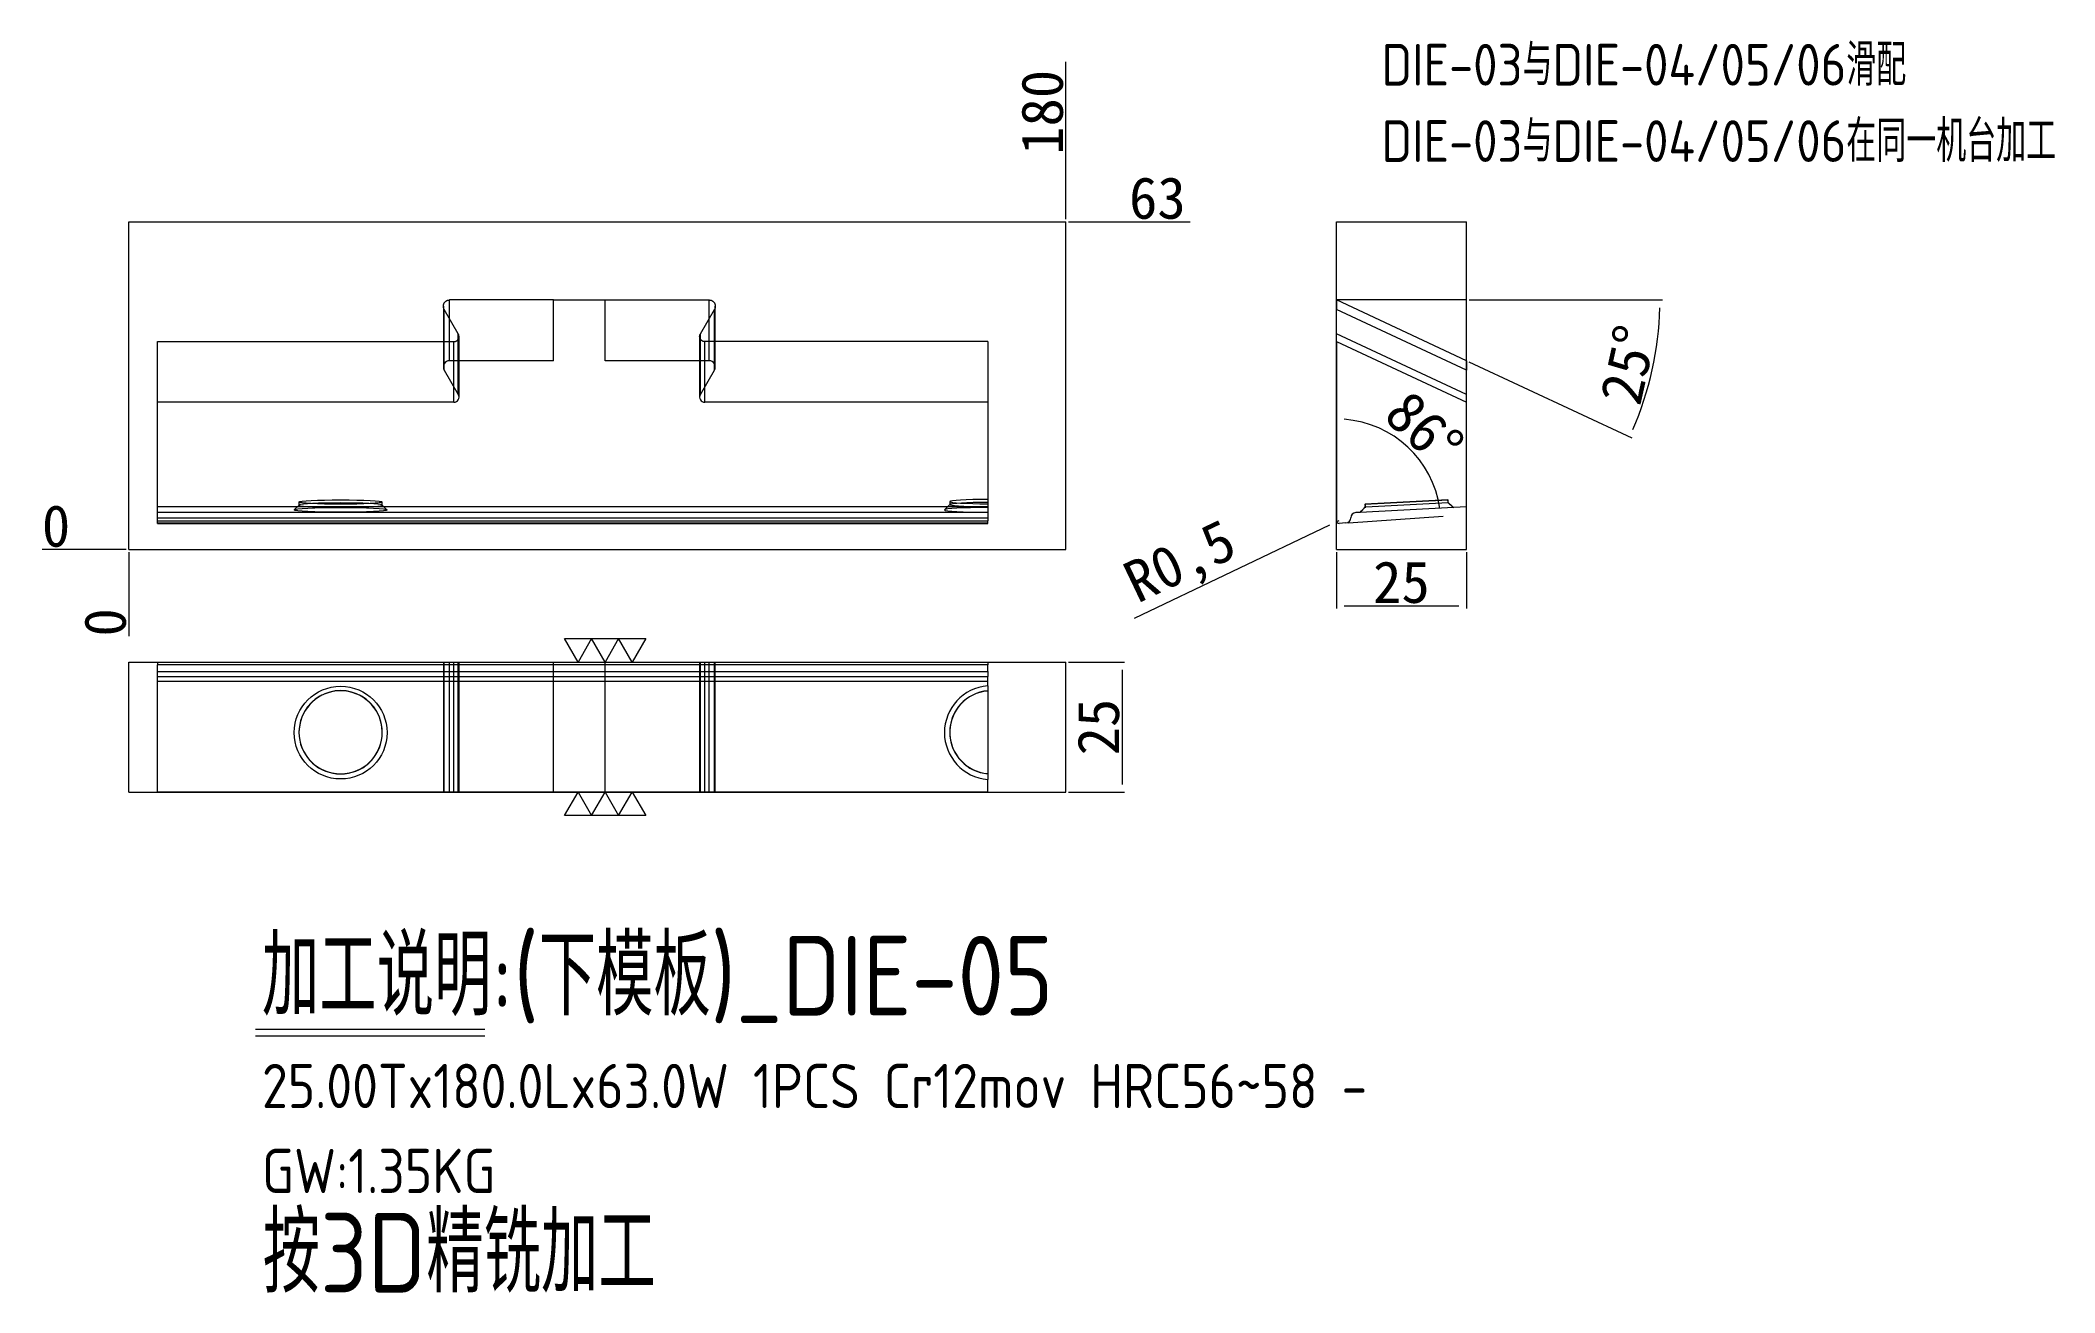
# Model space of a CAD drawing. Header units: millimetres. Extents: x 13196 to 13583, y 44771 to 45011.
import ezdxf

# ---------------------------------------------------------------- set-up
doc = ezdxf.new("R2010")
doc.units = ezdxf.units.MM
doc.linetypes.add('DASHED', pattern=[0])
doc.layers.add('DIE', color=7, linetype='Continuous', true_color=0xffffff)
doc.layers.add('dim', color=4, linetype='Continuous')
doc.layers.add('dim_temp', color=161, linetype='Continuous', lineweight=9)
doc.styles.add('_PUG_ERP', font='txt')
doc.styles.add('gbenor', font='gbenor.shx', dxfattribs={"bigfont": 'gbcbig'})
doc.dimstyles.new('_PUG_ERP', dxfattribs={"dimtxt": 8, "dimasz": 1.5, "dimexe": 0.5, "dimexo": 0.5, "dimgap": 0.5, "dimtad": 1, "dimtxsty": '_PUG_ERP', "dimblk": 'CLOSEDBLANK', "dimcen": 0, "dimclrd": 4, "dimclre": 4, "dimclrt": 3, "dimazin": 3, "dimtfac": 1, "dimtmove": 0, "dimatfit": 3, "dimldrblk": 'CLOSEDBLANK', "dimlwd": 9, "dimlwe": 9})

# ---------------------------------------------------------------- blocks, each defined once
blk = doc.blocks.new('*D1266')
at = {"layer": 'Defpoints', "color": 0}
for p in [(13393.09, 44976.31), (13403.89, 44976.31), (13213.09, 44913.31)]:
    blk.add_point(p, dxfattribs=at)
at = {"layer": 'dim_temp', "color": 4, "lineweight": 9}
blk.add_line((13393.59, 44976.31), (13416.96, 44976.31), dxfattribs=at)
at = {"layer": 'dim_temp', "color": 3, "lineweight": 18, "insert": (13410.68, 44980.81), "char_height": 8, "attachment_point": 5, "style": '_PUG_ERP'}
blk.add_mtext('63', dxfattribs=at)
blk = doc.blocks.new('_ClosedBlank')
blk = doc.blocks.new('*D1267')
at = {"layer": 'Defpoints', "color": 0}
for p in [(13202.29, 44913.31), (13213.09, 44913.31), (13213.09, 44913.31)]:
    blk.add_point(p, dxfattribs=at)
at = {"layer": 'dim_temp', "color": 4, "lineweight": 9}
blk.add_line((13212.59, 44913.31), (13196.46, 44913.31), dxfattribs=at)
at = {"layer": 'dim_temp', "color": 3, "lineweight": 18, "insert": (13199.13, 44917.81), "char_height": 8, "attachment_point": 5, "style": '_PUG_ERP'}
blk.add_mtext('0', dxfattribs=at)
blk = doc.blocks.new('*D1268')
at = {"layer": 'Defpoints', "color": 0}
for p in [(13213.09, 44913.31), (13213.09, 44913.31), (13213.09, 44902.51)]:
    blk.add_point(p, dxfattribs=at)
at = {"layer": 'dim_temp', "color": 4, "lineweight": 9}
blk.add_line((13213.09, 44912.81), (13213.09, 44896.67), dxfattribs=at)
at = {"layer": 'dim_temp', "color": 3, "lineweight": 18, "insert": (13208.59, 44899.34), "char_height": 8, "attachment_point": 5, "rotation": 90, "style": '_PUG_ERP'}
blk.add_mtext('0', dxfattribs=at)
blk = doc.blocks.new('*D1269')
at = {"layer": 'Defpoints', "color": 0}
for p in [(13393.09, 44987.11), (13393.09, 44976.31), (13213.09, 44913.31)]:
    blk.add_point(p, dxfattribs=at)
at = {"layer": 'dim_temp', "color": 4, "lineweight": 9}
blk.add_line((13393.09, 44976.81), (13393.09, 45007.04), dxfattribs=at)
at = {"layer": 'dim_temp', "color": 3, "lineweight": 18, "insert": (13388.59, 44997.32), "char_height": 8, "attachment_point": 5, "rotation": 90, "style": '_PUG_ERP'}
blk.add_mtext('180', dxfattribs=at)
blk = doc.blocks.new('*D1270')
at = {"layer": 'Defpoints', "color": 0}
for p in [(13393.09, 44891.72), (13393.09, 44866.72), (13403.89, 44866.72)]:
    blk.add_point(p, dxfattribs=at)
at = {"layer": 'dim_temp', "color": 4, "lineweight": 9}
for p, q in [((13393.59, 44891.72), (13404.39, 44891.72)), ((13403.89, 44890.22), (13403.89, 44868.22)), ((13393.59, 44866.72), (13404.39, 44866.72))]:
    blk.add_line(p, q, dxfattribs=at)
at = {"layer": 'dim_temp', "color": 3, "lineweight": 18, "insert": (13399.39, 44879.22), "char_height": 8, "attachment_point": 5, "rotation": 90, "style": '_PUG_ERP'}
blk.add_mtext('25', dxfattribs=at)
blk = doc.blocks.new('*D1271')
at = {"layer": 'Defpoints', "color": 0}
for p in [(13445.06, 44913.31), (13470.06, 44913.31), (13470.06, 44902.51)]:
    blk.add_point(p, dxfattribs=at)
at = {"layer": 'dim_temp', "color": 4, "lineweight": 9}
for p, q in [((13445.06, 44912.81), (13445.06, 44902.01)), ((13470.06, 44912.81), (13470.06, 44902.01)), ((13446.56, 44902.51), (13468.56, 44902.51))]:
    blk.add_line(p, q, dxfattribs=at)
at = {"layer": 'dim_temp', "color": 3, "lineweight": 18, "insert": (13457.56, 44907.01), "char_height": 8, "attachment_point": 5, "style": '_PUG_ERP'}
blk.add_mtext('25', dxfattribs=at)
blk = doc.blocks.new('*D1272')
at = {"layer": 'Defpoints', "color": 0}
for p in [(13445.06, 44953.27), (13461.97, 44929.16), (13445.06, 44918.85), (13445.6, 44918.35), (13446.9, 44918.44)]:
    blk.add_point(p, dxfattribs=at)
at = {"layer": 'dim_temp', "color": 4, "lineweight": 9}
blk.add_line((13447.4, 44918.48), (13465.6, 44919.75), dxfattribs=at)
blk.add_arc((13445.06, 44918.32), 20.09, 8.2786, 85.7214, dxfattribs=at)
at = {"layer": 'dim_temp', "color": 3, "lineweight": 18, "insert": (13461.96, 44936.44), "char_height": 8, "attachment_point": 5, "rotation": 317, "style": '_PUG_ERP'}
blk.add_mtext('86%%d', dxfattribs=at)
blk = doc.blocks.new('*D1273')
at = {"layer": 'Defpoints', "color": 0}
for p in [(13445.11, 44918.64), (13445.56, 44918.85)]:
    blk.add_point(p, dxfattribs=at)
at = {"layer": 'dim_temp', "color": 4, "lineweight": 9}
for p, q in [((13443.76, 44917.99), (13406.2, 44900.05)), ((13445.56, 44918.85), (13445.11, 44918.64))]:
    blk.add_line(p, q, dxfattribs=at)
at = {"layer": 'dim_temp', "color": 3, "lineweight": 18, "insert": (13415.38, 44910.27), "char_height": 8, "attachment_point": 5, "rotation": 25.5246, "style": '_PUG_ERP'}
blk.add_mtext('R0,5', dxfattribs=at)
blk = doc.blocks.new('*D1274')
at = {"layer": 'Defpoints', "color": 0}
for p in [(13445.06, 44961.27), (13445.06, 44961.27), (13470.06, 44961.27), (13470.06, 44949.61), (13504.6, 44943.44)]:
    blk.add_point(p, dxfattribs=at)
at = {"layer": 'dim_temp', "color": 4, "lineweight": 9}
for p, q in [((13470.56, 44961.27), (13507.71, 44961.27)), ((13470.51, 44949.4), (13501.84, 44934.79))]:
    blk.add_line(p, q, dxfattribs=at)
blk.add_arc((13445.06, 44961.27), 62.15, 336.383, 358.617, dxfattribs=at)
at = {"layer": 'dim_temp', "color": 3, "lineweight": 18, "insert": (13501.15, 44948.83), "char_height": 8, "attachment_point": 5, "rotation": 77.5, "style": '_PUG_ERP'}
blk.add_mtext('25%%d', dxfattribs=at)

msp = doc.modelspace()

# ---------------------------------------------------------------- linework, layer by layer
at = {"layer": 'DIE', "color": 11, "linetype": 'Continuous', "lineweight": 18}
for p, q in [((13273.521, 44960.066), (13273.521, 44953.266)), ((13294.692, 44961.266), (13274.721, 44961.266)), ((13294.692, 44961.266), (13304.592, 44961.266)), ((13304.592, 44961.266), (13324.564, 44961.266)), ((13325.764, 44953.266), (13325.764, 44960.066)), ((13470.06, 44961.266), (13445.06, 44961.266)), ((13470.06, 44949.608), (13445.06, 44961.266)), ((13470.06, 44949.608), (13470.06, 44961.266)), ((13276.395, 44954.766), (13273.682, 44959.466)), ((13322.89, 44954.766), (13325.603, 44959.466)), ((13445.06, 44954.766), (13445.06, 44959.466)), ((13218.642, 44953.266), (13275.529, 44953.266)), ((13218.642, 44918.852), (13218.642, 44953.266)), ((13378.092, 44953.266), (13323.756, 44953.266)), ((13378.092, 44953.266), (13378.092, 44918.852)), ((13445.06, 44953.266), (13445.06, 44918.852)), ((13445.06, 44953.266), (13470.06, 44941.608)), ((13470.06, 44949.608), (13470.06, 44947.808)), ((13470.06, 44943.108), (13470.06, 44947.808)), ((13470.06, 44941.608), (13470.06, 44943.108)), ((13470.06, 44921.541), (13470.06, 44941.608)), ((13467.599, 44921.412), (13449.649, 44920.472)), ((13450.582, 44922.123), (13466.499, 44922.957)), ((13450.582, 44922.123), (13450.613, 44921.538)), ((13450.613, 44921.538), (13450.721, 44921.543)), ((13450.721, 44921.543), (13466.529, 44922.372)), ((13466.529, 44922.372), (13466.499, 44922.957)), ((13470.06, 44921.541), (13467.599, 44921.412)), ((13218.642, 44918.352), (13218.642, 44918.852)), ((13218.642, 44918.352), (13378.092, 44918.352)), ((13378.092, 44918.352), (13378.092, 44918.852)), ((13446.899, 44918.444), (13445.595, 44918.353)), ((13449.649, 44920.472), (13448.776, 44920.426)), ((13218.642, 44891.717), (13218.642, 44891.183)), ((13218.642, 44891.717), (13378.092, 44891.717)), ((13218.642, 44889.879), (13218.642, 44891.183)), ((13378.092, 44891.717), (13378.092, 44891.183)), ((13378.092, 44889.879), (13378.092, 44891.183)), ((13218.642, 44888.949), (13218.642, 44889.879)), ((13218.642, 44888.001), (13218.642, 44888.949)), ((13218.642, 44866.717), (13218.642, 44888.001)), ((13378.092, 44889.879), (13378.092, 44888.949)), ((13378.092, 44888.001), (13378.092, 44888.949)), ((13378.092, 44887.128), (13378.092, 44888.001)), ((13378.092, 44886.165), (13378.092, 44870.279)), ((13378.092, 44870.248), (13378.092, 44870.279)), ((13378.092, 44866.717), (13378.092, 44869.179)), ((13378.092, 44866.717), (13218.642, 44866.717))]:
    msp.add_line(p, q, dxfattribs=at)
at = {"layer": 'DIE', "color": 155, "linetype": 'DASHED', "lineweight": 13, "ltscale": 0.459607}
for p, q in [((13274.721, 44949.608), (13274.721, 44961.266)), ((13324.564, 44949.608), (13324.564, 44961.266)), ((13470.06, 44947.808), (13445.06, 44959.466)), ((13273.682, 44947.808), (13273.682, 44953.266)), ((13275.529, 44941.608), (13275.529, 44953.266)), ((13276.395, 44943.108), (13276.395, 44953.766)), ((13322.89, 44943.108), (13322.89, 44953.766)), ((13323.756, 44941.608), (13323.756, 44953.266)), ((13325.603, 44947.808), (13325.603, 44953.266)), ((13470.06, 44943.108), (13445.06, 44954.766)), ((13378.092, 44920.426), (13218.642, 44920.426)), ((13218.642, 44919.434), (13378.092, 44919.434)), ((13218.642, 44918.444), (13378.092, 44918.444)), ((13378.092, 44918.353), (13218.642, 44918.353)), ((13273.682, 44866.717), (13273.682, 44891.717)), ((13274.721, 44866.717), (13274.721, 44891.717)), ((13275.529, 44866.717), (13275.529, 44891.717)), ((13276.395, 44866.717), (13276.395, 44891.717)), ((13322.89, 44866.717), (13322.89, 44891.717)), ((13323.756, 44866.717), (13323.756, 44891.717)), ((13324.564, 44866.717), (13324.564, 44891.717)), ((13325.603, 44866.717), (13325.603, 44891.717))]:
    msp.add_line(p, q, dxfattribs=at)
at = {"layer": 'DIE', "color": 11, "linetype": 'DASHED', "lineweight": 13, "ltscale": 0.459607}
for p, q in [((13294.692, 44949.608), (13294.692, 44961.266)), ((13304.592, 44949.608), (13304.592, 44961.266)), ((13273.521, 44953.266), (13273.521, 44948.408)), ((13276.529, 44942.608), (13276.529, 44954.266)), ((13322.756, 44954.266), (13322.756, 44942.608)), ((13325.764, 44948.408), (13325.764, 44953.266)), ((13294.692, 44949.608), (13274.721, 44949.608)), ((13324.564, 44949.608), (13304.592, 44949.608)), ((13273.682, 44947.808), (13276.395, 44943.108)), ((13322.89, 44943.108), (13325.603, 44947.808)), ((13275.529, 44941.608), (13218.642, 44941.608)), ((13378.092, 44941.608), (13323.756, 44941.608)), ((13378.092, 44921.541), (13218.642, 44921.541)), ((13245.803, 44921.877), (13244.891, 44920.966)), ((13245.792, 44922.44), (13245.792, 44921.855)), ((13262.694, 44920.966), (13261.781, 44921.877)), ((13261.792, 44921.855), (13261.792, 44922.44)), ((13370.803, 44921.977), (13369.791, 44920.967)), ((13370.792, 44922.54), (13370.792, 44921.955)), ((13450.587, 44921.436), (13449.722, 44920.475)), ((13450.557, 44922.021), (13466.535, 44922.859)), ((13450.557, 44922.021), (13450.587, 44921.436)), ((13450.587, 44921.436), (13450.726, 44921.443)), ((13466.565, 44922.274), (13450.726, 44921.443)), ((13466.565, 44922.274), (13466.535, 44922.859)), ((13467.526, 44921.408), (13466.565, 44922.274)), ((13273.521, 44891.717), (13273.521, 44866.717)), ((13276.529, 44866.717), (13276.529, 44891.717)), ((13294.692, 44866.717), (13294.692, 44891.717)), ((13304.592, 44866.717), (13304.592, 44891.717)), ((13322.756, 44891.717), (13322.756, 44866.717)), ((13325.764, 44866.717), (13325.764, 44891.717)), ((13245.792, 44878.232), (13245.792, 44878.201)), ((13261.792, 44878.201), (13261.792, 44878.232)), ((13370.792, 44878.237), (13370.792, 44878.207))]:
    msp.add_line(p, q, dxfattribs=at)
at = {"layer": 'DIE', "color": 155, "linetype": 'Continuous', "lineweight": 18}
for p, q in [((13273.682, 44953.266), (13273.682, 44959.466)), ((13325.603, 44953.266), (13325.603, 44959.466)), ((13470.06, 44947.808), (13445.06, 44959.466)), ((13276.395, 44953.766), (13276.395, 44954.766)), ((13322.89, 44953.766), (13322.89, 44954.766)), ((13470.06, 44943.108), (13445.06, 44954.766)), ((13218.642, 44918.852), (13378.092, 44918.852)), ((13378.092, 44891.183), (13218.642, 44891.183)), ((13218.642, 44889.879), (13378.092, 44889.879)), ((13218.642, 44888.949), (13378.092, 44888.949)), ((13378.092, 44888.001), (13218.642, 44888.001))]:
    msp.add_line(p, q, dxfattribs=at)
at = {"layer": 'DIE', "color": 11, "linetype": 'DASHED', "lineweight": 13, "ltscale": 0.459607}
for centre, radius, start, end in [((13274.721, 44948.408), 1.2, 90, 210), ((13324.564, 44948.408), 1.2, 330, 90), ((13275.529, 44942.608), 1, 270, 30), ((13323.756, 44942.608), 1, 150, 270)]:
    msp.add_arc(centre, radius, start, end, dxfattribs=at)
at = {"layer": 'DIE', "color": 11, "linetype": 'Continuous', "lineweight": 18}
for centre, radius, start, end in [((13445.56, 44918.852), 0.5, 180, 274), ((13446.829, 44919.442), 1, 274, 359.58544), ((13448.829, 44919.427), 1, 93, 179.58544)]:
    msp.add_arc(centre, radius, start, end, dxfattribs=at)
at = {"layer": 'DIE', "color": 11, "linetype": 'DASHED', "lineweight": 13, "ltscale": 0.459607}
for centre, major_axis in [((13253.792, 44920.942), (-8.914, 0)), ((13253.792, 44922.44), (-8, 0))]:
    msp.add_ellipse(centre, major_axis=major_axis, ratio=0.052336, dxfattribs=at)
for centre, major_axis, ratio, start_param, end_param in [((13253.792, 44921.855), (8, 0), 0.052336, 4.8989576, 10.8090057), ((13253.792, 44921.855), (8, 0), 0.052336, 4.5258204, 4.8989576), ((13378.792, 44920.942), (-9.014, 0), 0.052336, 4.7901224, 7.7762482), ((13378.792, 44921.955), (8, 0), 0.052336, 1.6584084, 4.5258204), ((13378.792, 44922.54), (-8, 0), 0.052336, 4.800001, 7.7663696), ((13378.792, 44921.955), (8, 0), 0.052336, 4.5258204, 4.6247769), ((13253.792, 44878.232), (-8, 0), 0.99863, 3.1399237, 6.2831853), ((13378.792, 44878.237), (-8, 0), 0.99863, 4.800001, 6.2851784), ((13253.792, 44878.232), (-8, 0), 0.99863, 0, 0.0016689)]:
    msp.add_ellipse(centre, major_axis=major_axis, ratio=ratio, start_param=start_param, end_param=end_param, dxfattribs=at)
at = {"layer": 'DIE', "color": 11, "linetype": 'Continuous', "lineweight": 18}
msp.add_ellipse((13253.792, 44878.154), major_axis=(-8.914, 0), ratio=0.99863, dxfattribs=at)
for centre, major_axis, start_param, end_param in [((13378.792, 44878.154), (-9.014, 0), 4.7901224, 7.7762482), ((13253.792, 44878.201), (8, 0), 1.7573649, 7.667413), ((13253.792, 44878.201), (8, 0), 1.3842277, 1.7573649), ((13378.792, 44878.207), (8, 0), 1.7573649, 4.6247769), ((13378.792, 44878.207), (8, 0), 1.6584084, 1.7573649), ((13253.792, 44878.232), (-8, 0), 0.001669, 1.5707964), ((13253.792, 44878.232), (-8, 0), 1.5707963, 3.1399237), ((13378.792, 44878.237), (-8, 0), 0.001993, 1.4831843)]:
    msp.add_ellipse(centre, major_axis=major_axis, ratio=0.99863, start_param=start_param, end_param=end_param, dxfattribs=at)
for points, knots in [([(13273.682, 44959.466), (13273.655, 44959.511), (13273.609, 44959.605), (13273.576, 44959.704), (13273.548, 44959.805), (13273.538, 44959.856), (13273.528, 44959.934), (13273.525, 44959.96), (13273.522, 44960.013), (13273.52, 44960.065), (13273.522, 44960.117), (13273.525, 44960.17), (13273.528, 44960.196), (13273.535, 44960.248), (13273.539, 44960.274), (13273.549, 44960.325), (13273.555, 44960.351), (13273.575, 44960.427), (13273.592, 44960.476), (13273.622, 44960.549), (13273.633, 44960.573), (13273.656, 44960.62), (13273.668, 44960.643), (13273.694, 44960.688), (13273.708, 44960.71), (13273.737, 44960.754), (13273.768, 44960.797), (13273.801, 44960.837), (13273.836, 44960.876), (13273.854, 44960.896), (13273.891, 44960.933), (13273.91, 44960.951), (13273.949, 44960.985), (13273.969, 44961.002), (13274.032, 44961.05), (13274.075, 44961.079), (13274.143, 44961.118), (13274.167, 44961.13), (13274.213, 44961.154), (13274.237, 44961.164), (13274.31, 44961.195), (13274.36, 44961.211), (13274.436, 44961.232), (13274.461, 44961.238), (13274.512, 44961.248), (13274.538, 44961.252), (13274.616, 44961.262), (13274.668, 44961.266), (13274.721, 44961.266)], [0, 0, 0, 0, 0.0625, 0.125, 0.125, 0.1875, 0.1875, 0.21875, 0.21875, 0.25, 0.28125, 0.28125, 0.3125, 0.3125, 0.34375, 0.34375, 0.375, 0.375, 0.4375, 0.4375, 0.46875, 0.46875, 0.5, 0.5, 0.53125, 0.53125, 0.5625, 0.59375, 0.59375, 0.625, 0.625, 0.65625, 0.65625, 0.6875, 0.6875, 0.75, 0.75, 0.78125, 0.78125, 0.8125, 0.8125, 0.875, 0.875, 0.90625, 0.90625, 0.9375, 0.9375, 1, 1, 1, 1]), ([(13324.564, 44961.266), (13324.617, 44961.266), (13324.721, 44961.259), (13324.823, 44961.239), (13324.924, 44961.212), (13324.974, 44961.195), (13325.047, 44961.165), (13325.07, 44961.154), (13325.118, 44961.131), (13325.164, 44961.106), (13325.208, 44961.079), (13325.252, 44961.05), (13325.273, 44961.034), (13325.315, 44961.002), (13325.335, 44960.986), (13325.374, 44960.951), (13325.394, 44960.933), (13325.449, 44960.878), (13325.484, 44960.839), (13325.532, 44960.776), (13325.547, 44960.755), (13325.576, 44960.711), (13325.59, 44960.689), (13325.616, 44960.644), (13325.628, 44960.621), (13325.652, 44960.574), (13325.673, 44960.526), (13325.692, 44960.477), (13325.709, 44960.427), (13325.716, 44960.402), (13325.73, 44960.352), (13325.736, 44960.326), (13325.746, 44960.275), (13325.75, 44960.249), (13325.761, 44960.171), (13325.764, 44960.119), (13325.764, 44960.04), (13325.763, 44960.014), (13325.76, 44959.962), (13325.757, 44959.935), (13325.747, 44959.858), (13325.737, 44959.806), (13325.716, 44959.73), (13325.709, 44959.705), (13325.692, 44959.656), (13325.683, 44959.631), (13325.653, 44959.558), (13325.63, 44959.511), (13325.603, 44959.466)], [0, 0, 0, 0, 0.0625, 0.125, 0.125, 0.1875, 0.1875, 0.21875, 0.21875, 0.25, 0.28125, 0.28125, 0.3125, 0.3125, 0.34375, 0.34375, 0.375, 0.375, 0.4375, 0.4375, 0.46875, 0.46875, 0.5, 0.5, 0.53125, 0.53125, 0.5625, 0.59375, 0.59375, 0.625, 0.625, 0.65625, 0.65625, 0.6875, 0.6875, 0.75, 0.75, 0.78125, 0.78125, 0.8125, 0.8125, 0.875, 0.875, 0.90625, 0.90625, 0.9375, 0.9375, 1, 1, 1, 1]), ([(13445.06, 44961.266), (13445.06, 44961.266), (13445.06, 44961.259), (13445.06, 44961.239), (13445.06, 44961.212), (13445.06, 44961.195), (13445.06, 44961.165), (13445.06, 44961.154), (13445.06, 44961.131), (13445.06, 44961.106), (13445.06, 44961.079), (13445.06, 44961.05), (13445.06, 44961.034), (13445.06, 44961.002), (13445.06, 44960.986), (13445.06, 44960.951), (13445.06, 44960.933), (13445.06, 44960.878), (13445.06, 44960.839), (13445.06, 44960.776), (13445.06, 44960.755), (13445.06, 44960.711), (13445.06, 44960.689), (13445.06, 44960.644), (13445.06, 44960.621), (13445.06, 44960.574), (13445.06, 44960.526), (13445.06, 44960.477), (13445.06, 44960.427), (13445.06, 44960.402), (13445.06, 44960.352), (13445.06, 44960.326), (13445.06, 44960.275), (13445.06, 44960.249), (13445.06, 44960.171), (13445.06, 44960.119), (13445.06, 44960.04), (13445.06, 44960.014), (13445.06, 44959.962), (13445.06, 44959.935), (13445.06, 44959.858), (13445.06, 44959.806), (13445.06, 44959.73), (13445.06, 44959.705), (13445.06, 44959.656), (13445.06, 44959.631), (13445.06, 44959.558), (13445.06, 44959.511), (13445.06, 44959.466)], [0, 0, 0, 0, 0.0625, 0.125, 0.125, 0.1875, 0.1875, 0.21875, 0.21875, 0.25, 0.28125, 0.28125, 0.3125, 0.3125, 0.34375, 0.34375, 0.375, 0.375, 0.4375, 0.4375, 0.46875, 0.46875, 0.5, 0.5, 0.53125, 0.53125, 0.5625, 0.59375, 0.59375, 0.625, 0.625, 0.65625, 0.65625, 0.6875, 0.6875, 0.75, 0.75, 0.78125, 0.78125, 0.8125, 0.8125, 0.875, 0.875, 0.90625, 0.90625, 0.9375, 0.9375, 1, 1, 1, 1]), ([(13275.529, 44953.266), (13275.573, 44953.266), (13275.66, 44953.272), (13275.745, 44953.288), (13275.829, 44953.311), (13275.871, 44953.325), (13275.931, 44953.35), (13275.951, 44953.359), (13275.99, 44953.378), (13276.01, 44953.389), (13276.066, 44953.421), (13276.103, 44953.446), (13276.155, 44953.485), (13276.172, 44953.499), (13276.204, 44953.528), (13276.22, 44953.543), (13276.267, 44953.589), (13276.296, 44953.622), (13276.336, 44953.674), (13276.348, 44953.692), (13276.373, 44953.728), (13276.384, 44953.747), (13276.406, 44953.784), (13276.416, 44953.804), (13276.436, 44953.843), (13276.454, 44953.883), (13276.469, 44953.923), (13276.483, 44953.965), (13276.489, 44953.986), (13276.501, 44954.028), (13276.506, 44954.049), (13276.514, 44954.092), (13276.518, 44954.113), (13276.526, 44954.178), (13276.529, 44954.222), (13276.529, 44954.287), (13276.529, 44954.309), (13276.526, 44954.353), (13276.524, 44954.375), (13276.515, 44954.439), (13276.506, 44954.483), (13276.49, 44954.546), (13276.483, 44954.567), (13276.469, 44954.608), (13276.461, 44954.628), (13276.436, 44954.689), (13276.417, 44954.728), (13276.395, 44954.766)], [0, 0, 0, 0, 0.0625, 0.125, 0.125, 0.1875, 0.1875, 0.21875, 0.21875, 0.25, 0.25, 0.3125, 0.3125, 0.34375, 0.34375, 0.375, 0.375, 0.4375, 0.4375, 0.46875, 0.46875, 0.5, 0.5, 0.53125, 0.53125, 0.5625, 0.59375, 0.59375, 0.625, 0.625, 0.65625, 0.65625, 0.6875, 0.6875, 0.75, 0.75, 0.78125, 0.78125, 0.8125, 0.8125, 0.875, 0.875, 0.90625, 0.90625, 0.9375, 0.9375, 1, 1, 1, 1]), ([(13323.756, 44953.266), (13323.712, 44953.266), (13323.668, 44953.269), (13323.604, 44953.277), (13323.582, 44953.281), (13323.539, 44953.289), (13323.518, 44953.294), (13323.455, 44953.311), (13323.413, 44953.325), (13323.353, 44953.35), (13323.333, 44953.359), (13323.294, 44953.379), (13323.274, 44953.389), (13323.218, 44953.422), (13323.181, 44953.446), (13323.129, 44953.486), (13323.113, 44953.5), (13323.08, 44953.529), (13323.064, 44953.544), (13323.033, 44953.574), (13323.018, 44953.59), (13322.989, 44953.623), (13322.962, 44953.657), (13322.936, 44953.693), (13322.912, 44953.729), (13322.9, 44953.747), (13322.879, 44953.785), (13322.868, 44953.804), (13322.849, 44953.844), (13322.84, 44953.864), (13322.815, 44953.924), (13322.801, 44953.965), (13322.784, 44954.029), (13322.779, 44954.05), (13322.771, 44954.093), (13322.767, 44954.114), (13322.759, 44954.179), (13322.756, 44954.223), (13322.756, 44954.288), (13322.756, 44954.31), (13322.759, 44954.354), (13322.762, 44954.376), (13322.77, 44954.441), (13322.779, 44954.483), (13322.801, 44954.568), (13322.829, 44954.65), (13322.868, 44954.728), (13322.89, 44954.766)], [0, 0, 0, 0, 0.0625, 0.0625, 0.09375, 0.09375, 0.125, 0.125, 0.1875, 0.1875, 0.21875, 0.21875, 0.25, 0.25, 0.3125, 0.3125, 0.34375, 0.34375, 0.375, 0.375, 0.40625, 0.40625, 0.4375, 0.46875, 0.46875, 0.5, 0.5, 0.53125, 0.53125, 0.5625, 0.5625, 0.625, 0.625, 0.65625, 0.65625, 0.6875, 0.6875, 0.75, 0.75, 0.78125, 0.78125, 0.8125, 0.8125, 0.875, 0.875, 0.9375, 1, 1, 1, 1]), ([(13445.06, 44953.266), (13445.06, 44953.266), (13445.06, 44953.269), (13445.06, 44953.277), (13445.06, 44953.281), (13445.06, 44953.289), (13445.06, 44953.294), (13445.06, 44953.311), (13445.06, 44953.325), (13445.06, 44953.35), (13445.06, 44953.359), (13445.06, 44953.379), (13445.06, 44953.389), (13445.06, 44953.422), (13445.06, 44953.446), (13445.06, 44953.486), (13445.06, 44953.5), (13445.06, 44953.529), (13445.06, 44953.544), (13445.06, 44953.574), (13445.06, 44953.59), (13445.06, 44953.623), (13445.06, 44953.657), (13445.06, 44953.693), (13445.06, 44953.729), (13445.06, 44953.747), (13445.06, 44953.785), (13445.06, 44953.804), (13445.06, 44953.844), (13445.06, 44953.864), (13445.06, 44953.924), (13445.06, 44953.965), (13445.06, 44954.029), (13445.06, 44954.05), (13445.06, 44954.093), (13445.06, 44954.114), (13445.06, 44954.179), (13445.06, 44954.223), (13445.06, 44954.288), (13445.06, 44954.31), (13445.06, 44954.354), (13445.06, 44954.376), (13445.06, 44954.441), (13445.06, 44954.483), (13445.06, 44954.568), (13445.06, 44954.65), (13445.06, 44954.728), (13445.06, 44954.766)], [0, 0, 0, 0, 0.0625, 0.0625, 0.09375, 0.09375, 0.125, 0.125, 0.1875, 0.1875, 0.21875, 0.21875, 0.25, 0.25, 0.3125, 0.3125, 0.34375, 0.34375, 0.375, 0.375, 0.40625, 0.40625, 0.4375, 0.46875, 0.46875, 0.5, 0.5, 0.53125, 0.53125, 0.5625, 0.5625, 0.625, 0.625, 0.65625, 0.65625, 0.6875, 0.6875, 0.75, 0.75, 0.78125, 0.78125, 0.8125, 0.8125, 0.875, 0.875, 0.9375, 1, 1, 1, 1])]:
    msp.add_open_spline(points, degree=3, knots=knots, dxfattribs=at)
for points in [[(13449.649, 44920.472), (13449.97, 44920.827), (13450.292, 44921.182), (13450.613, 44921.538)], [(13466.529, 44922.372), (13466.886, 44922.052), (13467.242, 44921.732), (13467.599, 44921.412)], [(13378.092, 44887.128), (13378.092, 44886.807), (13378.092, 44886.486), (13378.092, 44886.165)], [(13378.092, 44870.248), (13378.092, 44869.892), (13378.092, 44869.535), (13378.092, 44869.179)]]:
    msp.add_open_spline(points, degree=3, dxfattribs=at)
at = {"layer": 'dim', "color": 252, "linetype": 'DASHED', "lineweight": 18, "ltscale": 0.459607}
for p, q in [((13213.092, 44976.308), (13393.092, 44976.308)), ((13213.092, 44913.308), (13213.092, 44976.308)), ((13393.092, 44913.308), (13393.092, 44976.308)), ((13445.06, 44976.308), (13470.06, 44976.308)), ((13445.06, 44913.308), (13445.06, 44976.308)), ((13470.06, 44913.308), (13470.06, 44976.308)), ((13213.092, 44913.308), (13393.092, 44913.308)), ((13445.06, 44913.308), (13470.06, 44913.308)), ((13213.092, 44891.717), (13393.092, 44891.717)), ((13213.092, 44866.717), (13213.092, 44891.717)), ((13393.092, 44866.717), (13393.092, 44891.717)), ((13213.092, 44866.717), (13393.092, 44866.717))]:
    msp.add_line(p, q, dxfattribs=at)
at = {"layer": 'dim', "color": 8, "linetype": 'Continuous', "lineweight": 18}
for p, q in [((13237.414, 44821.165), (13281.478, 44821.165)), ((13237.414, 44819.888), (13281.478, 44819.888))]:
    msp.add_line(p, q, dxfattribs=at)
at = {"layer": 'dim', "lineweight": 18}
for points in [[(13312.387, 44896.217), (13309.789, 44891.717), (13307.191, 44896.217), (13304.592, 44891.717), (13301.994, 44896.217), (13299.396, 44891.717), (13296.798, 44896.217), (13312.387, 44896.217)], [(13296.798, 44862.217), (13299.396, 44866.717), (13301.994, 44862.217), (13304.592, 44866.717), (13307.191, 44862.217), (13309.789, 44866.717), (13312.387, 44862.217), (13296.798, 44862.217)]]:
    msp.add_lwpolyline(points, close=True, dxfattribs=at)

# ---------------------------------------------------------------- texts
at = {"layer": 'dim', "color": 21, "lineweight": 18, "style": 'gbenor'}
for s, height, p in [('DIE-03与DIE-04/05/06滑配', 8, (13453.738, 45002.46)), ('DIE-03与DIE-04/05/06在同一机台加工', 8, (13453.738, 44987.79)), ('按3D精铣加工', 15.3, (13238.832, 44770.596))]:
    msp.add_text(s, height=height, dxfattribs=at).set_placement(p)
at = {"layer": 'dim', "color": 4, "lineweight": 18, "style": 'gbenor'}
for s, height, p in [('加工说明:(下模板)_DIE-05', 15.3, (13238.674, 44823.808)), ('25.00Tx180.0Lx63.0W 1PCS Cr12mov HRC56~58 - ', 8.5, (13238.689, 44806.027)), ('GW:1.35KG ', 8.5, (13238.689, 44789.705))]:
    msp.add_text(s, height=height, dxfattribs=at).set_placement(p)

# ---------------------------------------------------------------- dimensions: what is measured, and where the dimension line sits
at = {"layer": 'dim_temp', "lineweight": 18}
for feature_location, offset, dtype, origin, picture, middle in [((13393.092, 44976.308), (0, 10.8), 1, (13213.092, 44913.308), '*D1269', (13388.592, 44997.322)), ((13393.092, 44976.308), (10.8, 0), 0, (13213.092, 44913.308), '*D1266', (13410.678, 44980.808)), ((13213.092483581, 44913.307895901), (-10.8, 0), 0, (13213.092483581, 44913.307895901), '*D1267', (13199.125816914, 44917.807895901)), ((13213.092483581, 44913.307895901), (0, -10.8), 1, (13213.092483581, 44913.307895901), '*D1268', (13208.592483581, 44899.341229234))]:
    dim = msp.add_ordinate_dim(feature_location=feature_location, offset=offset, dtype=dtype, origin=origin, dimstyle='_PUG_ERP', dxfattribs=at)
    dim.commit()
    dim.dimension.update_dxf_attribs({"geometry": picture, "text_midpoint": middle})
for base, line1, line2, picture, middle in [((13504.595, 44943.442), ((13470.06, 44961.266), (13445.06, 44961.266)), ((13470.06, 44949.608), (13445.06, 44961.266)), '*D1274', (13501.154, 44948.83)), ((13461.9741, 44929.16), ((13445.0604, 44953.2659), (13445.0604, 44918.8517)), ((13446.8986, 44918.4441), (13445.5953, 44918.3529)), '*D1272', (13461.9618, 44936.44))]:
    dim = msp.add_angular_dim_2l(base=base, line1=line1, line2=line2, dimstyle='_PUG_ERP', dxfattribs=at)
    dim.commit()
    dim.dimension.update_dxf_attribs({"geometry": picture, "text_midpoint": middle})
dim = msp.add_radius_dim(center=(13445.56, 44918.852), mpoint=(13445.109, 44918.636), dimstyle='_PUG_ERP', dxfattribs=at)
dim.commit()
dim.dimension.update_dxf_attribs({"geometry": '*D1273', "text_midpoint": (13417.648, 44905.523), "dimtype": 164})
dim = msp.add_linear_dim(base=(13470.06, 44902.508), p1=(13445.06, 44913.308), p2=(13470.06, 44913.308), dimstyle='_PUG_ERP', dxfattribs=at)
dim.commit()
dim.dimension.update_dxf_attribs({"geometry": '*D1271', "text_midpoint": (13457.56, 44907.008)})
dim = msp.add_linear_dim(base=(13403.892, 44866.717), p1=(13393.092, 44891.717), p2=(13393.092, 44866.717), angle=90, dimstyle='_PUG_ERP', dxfattribs=at)
dim.commit()
dim.dimension.update_dxf_attribs({"geometry": '*D1270', "text_midpoint": (13399.392, 44879.217)})

doc.saveas('drawing.dxf')
